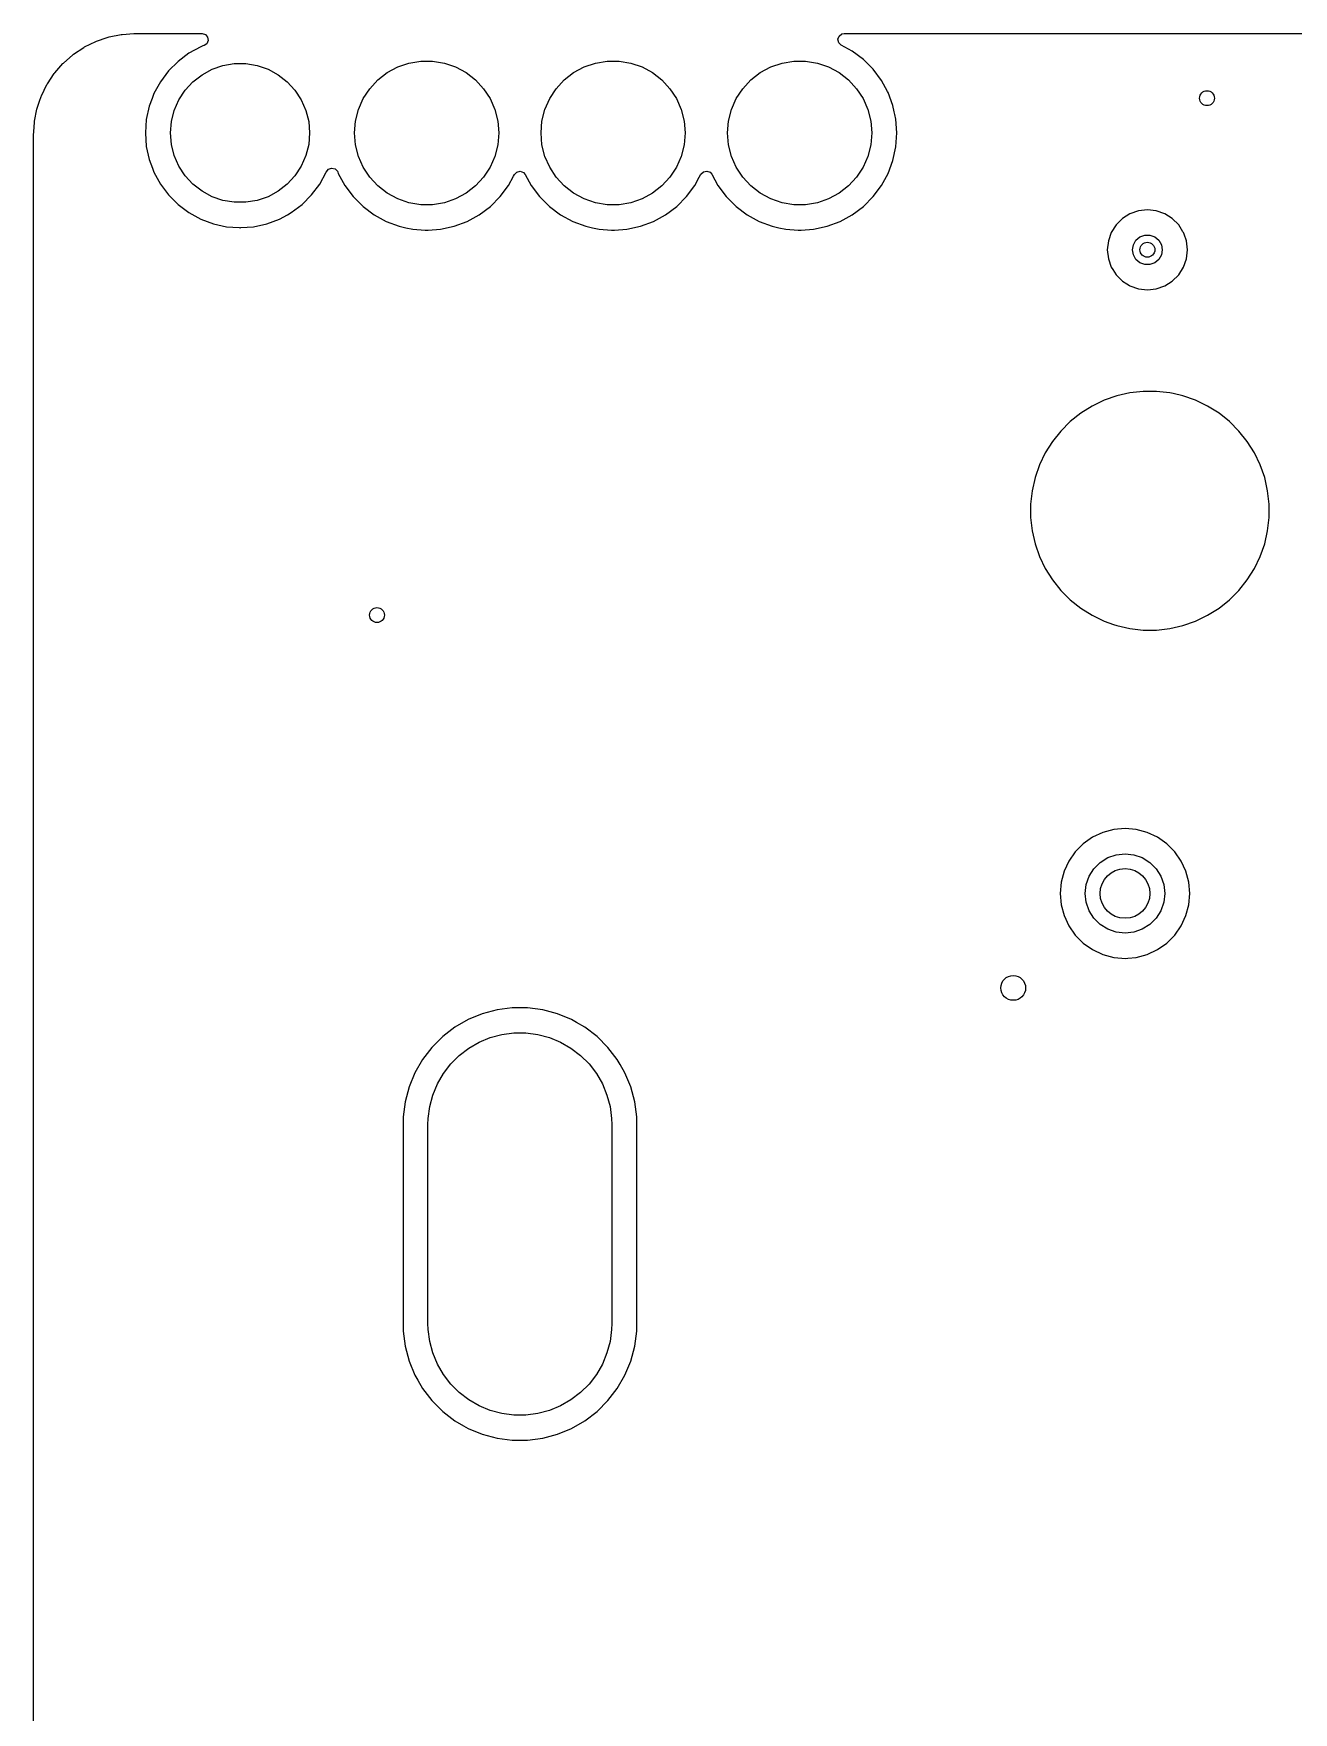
# Model space of a CAD drawing. Extents: x 280 to 530, y -238 to -79.
# Drawn here: x 280.05 to 305.4, y -140.44 to -106.66 of the extents above; entities that cross this region are included whole.
import ezdxf

# ---------------------------------------------------------------- set-up
doc = ezdxf.new("R2010")
doc.units = 0
doc.layers.add('BLACK', color=7, linetype='CONTINUOUS')

msp = doc.modelspace()

# ---------------------------------------------------------------- linework, layer by layer
at = {"layer": 'BLACK', "linetype": 'CONTINUOUS'}
for p, q in [((281.554445, -106.732606), (281.570107, -106.728409)), ((281.570107, -106.728409), (281.815829, -106.679531)), ((281.815829, -106.679531), (281.831883, -106.677417)), ((281.831883, -106.677417), (282.064848, -106.662148)), ((282.064848, -106.662148), (282.085958, -106.660765)), ((282.085958, -106.660765), (282.094067, -106.6605)), ((282.094067, -106.6605), (282.155892, -106.6605)), ((282.155892, -106.6605), (283.440255, -106.6605)), ((283.440255, -106.6605), (283.507294, -106.680185)), ((283.507294, -106.680185), (283.553049, -106.732989)), ((296.235242, -106.775654), (296.259659, -106.710189)), ((296.259659, -106.710189), (296.315593, -106.668318)), ((296.315593, -106.668318), (296.358926, -106.6605)), ((296.358926, -106.6605), (308.632266, -106.6605)), ((280.855176, -107.077448), (281.063498, -106.938252)), ((281.063498, -106.938252), (281.077533, -106.930149)), ((281.077533, -106.930149), (281.302239, -106.819336)), ((281.302239, -106.819336), (281.317205, -106.813138)), ((281.317205, -106.813138), (281.529225, -106.741167)), ((281.529225, -106.741167), (281.554445, -106.732606)), ((283.174891, -107.05711), (282.957259, -107.220028)), ((283.174892, -107.057109), (283.174891, -107.05711)), ((283.413481, -106.92683), (283.174892, -107.057109)), ((283.413485, -106.926828), (283.413481, -106.92683)), ((283.458582, -106.910008), (283.413485, -106.926828)), ((283.483589, -106.900681), (283.458582, -106.910008)), ((283.533968, -106.865703), (283.483589, -106.900681)), ((283.562993, -106.802147), (283.533968, -106.865703)), ((283.553049, -106.732989), (283.562993, -106.802147)), ((296.250094, -106.843927), (296.235242, -106.775654)), ((296.299499, -106.893332), (296.250094, -106.843927)), ((296.522207, -107.01494), (296.299499, -106.893332)), ((296.522215, -107.014945), (296.522207, -107.01494)), ((296.74556, -107.182138), (296.522215, -107.014945)), ((280.477305, -107.452331), (280.642502, -107.26396)), ((280.642502, -107.26396), (280.65396, -107.252502)), ((280.65396, -107.252502), (280.842331, -107.087305)), ((280.842331, -107.087305), (280.855176, -107.077448)), ((282.957247, -107.220038), (282.765038, -107.412247)), ((282.957259, -107.220028), (282.957247, -107.220038)), ((283.439273, -107.487967), (283.642626, -107.377917)), ((283.642626, -107.377917), (283.86132, -107.30284)), ((283.86132, -107.30284), (284.089389, -107.264782)), ((284.089389, -107.264782), (284.320611, -107.264782)), ((284.320611, -107.264782), (284.54868, -107.30284)), ((284.54868, -107.30284), (284.767374, -107.377917)), ((284.767374, -107.377917), (284.970727, -107.487967)), ((287.166925, -107.446109), (287.377542, -107.332129)), ((287.377542, -107.332129), (287.604046, -107.25437)), ((287.604046, -107.25437), (287.84026, -107.214952)), ((287.84026, -107.214952), (288.07974, -107.214952)), ((288.07974, -107.214952), (288.315954, -107.25437)), ((288.315954, -107.25437), (288.542458, -107.332129)), ((288.542458, -107.332129), (288.753075, -107.446109)), ((290.916925, -107.446109), (291.127542, -107.332129)), ((291.127542, -107.332129), (291.354046, -107.25437)), ((291.354046, -107.25437), (291.59026, -107.214952)), ((291.59026, -107.214952), (291.82974, -107.214952)), ((291.82974, -107.214952), (292.065954, -107.25437)), ((292.065954, -107.25437), (292.292458, -107.332129)), ((292.292458, -107.332129), (292.503075, -107.446109)), ((294.671925, -107.446109), (294.882542, -107.332129)), ((294.882542, -107.332129), (295.109046, -107.25437)), ((295.109046, -107.25437), (295.34526, -107.214952)), ((295.34526, -107.214952), (295.58474, -107.214952)), ((295.58474, -107.214952), (295.820954, -107.25437)), ((295.820954, -107.25437), (296.047458, -107.332129)), ((296.047458, -107.332129), (296.258075, -107.446109)), ((296.745578, -107.182154), (296.74556, -107.182138)), ((296.942845, -107.379421), (296.745578, -107.182154)), ((296.942861, -107.379439), (296.942845, -107.379421)), ((297.110054, -107.602784), (296.942861, -107.379439)), ((280.209336, -107.912239), (280.320149, -107.687533)), ((280.320149, -107.687533), (280.328252, -107.673498)), ((280.328252, -107.673498), (280.467448, -107.465176)), ((280.467448, -107.465176), (280.477305, -107.452331)), ((282.602109, -107.629892), (282.47183, -107.86848)), ((282.60211, -107.629891), (282.602109, -107.629892)), ((282.765028, -107.412259), (282.60211, -107.629891)), ((282.765038, -107.412247), (282.765028, -107.412259)), ((283.100203, -107.800102), (283.256806, -107.629987)), ((283.256806, -107.629987), (283.439273, -107.487967)), ((284.970727, -107.487967), (285.153194, -107.629987)), ((285.153194, -107.629987), (285.309797, -107.800102)), ((286.815746, -107.769392), (286.977942, -107.5932)), ((286.977942, -107.5932), (287.166925, -107.446109)), ((288.753075, -107.446109), (288.942058, -107.5932)), ((288.942058, -107.5932), (289.104254, -107.769392)), ((290.565746, -107.769392), (290.727942, -107.5932)), ((290.727942, -107.5932), (290.916925, -107.446109)), ((292.503075, -107.446109), (292.692058, -107.5932)), ((292.692058, -107.5932), (292.854254, -107.769392)), ((294.320746, -107.769392), (294.482942, -107.5932)), ((294.482942, -107.5932), (294.671925, -107.446109)), ((296.258075, -107.446109), (296.447058, -107.5932)), ((296.447058, -107.5932), (296.609254, -107.769392)), ((297.110059, -107.602792), (297.110054, -107.602784)), ((297.231167, -107.824585), (297.110059, -107.602792)), ((280.122606, -108.164445), (280.17055, -108.023206)), ((280.17055, -108.023206), (280.203138, -107.927205)), ((280.203138, -107.927205), (280.209336, -107.912239)), ((282.436045, -107.964425), (282.376825, -108.123199)), ((282.47183, -107.86848), (282.436045, -107.964425)), ((282.880856, -108.205421), (282.973737, -107.993674)), ((282.973737, -107.993674), (283.100203, -107.800102)), ((285.309797, -107.800102), (285.436263, -107.993674)), ((285.436263, -107.993674), (285.529144, -108.205421)), ((286.588565, -108.189186), (286.684763, -107.969876)), ((286.684763, -107.969876), (286.815746, -107.769392)), ((289.104254, -107.769392), (289.235237, -107.969876)), ((289.235237, -107.969876), (289.331435, -108.189186)), ((290.338565, -108.189186), (290.434763, -107.969876)), ((290.434763, -107.969876), (290.565746, -107.769392)), ((292.854254, -107.769392), (292.985237, -107.969876)), ((292.985237, -107.969876), (293.081435, -108.189186)), ((294.093565, -108.189186), (294.189763, -107.969876)), ((294.189763, -107.969876), (294.320746, -107.769392)), ((296.609254, -107.769392), (296.740237, -107.969876)), ((296.740237, -107.969876), (296.836435, -108.189186)), ((297.243769, -107.847663), (297.231167, -107.824585)), ((297.341271, -108.109077), (297.243769, -107.847663)), ((280.069531, -108.425829), (280.118409, -108.180107)), ((280.118409, -108.180107), (280.122606, -108.164445)), ((282.319039, -108.388839), (282.299645, -108.659998)), ((282.31904, -108.388832), (282.319039, -108.388839)), ((282.376823, -108.123206), (282.31904, -108.388832)), ((282.376824, -108.123202), (282.376823, -108.123206)), ((282.376825, -108.123199), (282.376824, -108.123202)), ((282.824094, -108.429568), (282.880856, -108.205421)), ((285.529144, -108.205421), (285.585906, -108.429568)), ((286.529776, -108.421338), (286.588565, -108.189186)), ((289.331435, -108.189186), (289.390224, -108.421338)), ((290.279776, -108.421338), (290.338565, -108.189186)), ((293.081435, -108.189186), (293.140224, -108.421338)), ((294.034776, -108.421338), (294.093565, -108.189186)), ((296.836435, -108.189186), (296.895224, -108.421338)), ((297.368084, -108.232334), (297.341271, -108.109077)), ((297.380374, -108.288832), (297.368084, -108.232334)), ((297.400578, -108.381706), (297.380374, -108.288832)), ((297.420482, -108.66), (297.400578, -108.381706)), ((280.0505, -108.704066), (280.050765, -108.695957)), ((280.0505, -111.009996), (280.0505, -108.704066)), ((280.050765, -108.695957), (280.054819, -108.634108)), ((280.054819, -108.634108), (280.067417, -108.441883)), ((280.067417, -108.441883), (280.069531, -108.425829)), ((282.299645, -108.659998), (282.299645, -108.660001)), ((282.299645, -108.660001), (282.319039, -108.93116)), ((282.805, -108.66), (282.824094, -108.429568)), ((282.824094, -108.890432), (282.805, -108.66)), ((285.585906, -108.429568), (285.605, -108.66)), ((285.605, -108.66), (285.585906, -108.890432)), ((286.51, -108.66), (286.529776, -108.421338)), ((286.529776, -108.898662), (286.51, -108.66)), ((289.390224, -108.421338), (289.41, -108.66)), ((289.41, -108.66), (289.390224, -108.898662)), ((290.26, -108.66), (290.279776, -108.421338)), ((290.279776, -108.898662), (290.26, -108.66)), ((293.140224, -108.421338), (293.16, -108.66)), ((293.16, -108.66), (293.140224, -108.898662)), ((294.015, -108.66), (294.034776, -108.421338)), ((294.034776, -108.898662), (294.015, -108.66)), ((296.895224, -108.421338), (296.915, -108.66)), ((296.915, -108.66), (296.895224, -108.898662)), ((297.400578, -108.938294), (297.420482, -108.66)), ((282.319039, -108.93116), (282.31904, -108.931167)), ((282.31904, -108.931167), (282.376823, -109.196793)), ((282.880856, -109.114579), (282.824094, -108.890432)), ((285.585906, -108.890432), (285.529144, -109.114579)), ((286.588565, -109.130814), (286.529776, -108.898662)), ((289.390224, -108.898662), (289.331435, -109.130814)), ((290.338565, -109.130814), (290.279776, -108.898662)), ((293.140224, -108.898662), (293.081435, -109.130814)), ((294.093565, -109.130814), (294.034776, -108.898662)), ((296.895224, -108.898662), (296.836435, -109.130814)), ((297.341271, -109.210923), (297.400578, -108.938294)), ((282.376823, -109.196793), (282.376825, -109.196801)), ((282.376825, -109.196801), (282.440394, -109.367236)), ((282.440394, -109.367236), (282.47183, -109.451519)), ((282.973737, -109.326326), (282.880856, -109.114579)), ((283.100203, -109.519898), (282.973737, -109.326326)), ((285.436263, -109.326326), (285.309797, -109.519898)), ((285.529144, -109.114579), (285.436263, -109.326326)), ((285.939636, -109.447587), (285.981505, -109.391654)), ((285.981505, -109.391654), (286.046969, -109.367236)), ((286.046969, -109.367236), (286.115243, -109.382087)), ((286.115243, -109.382087), (286.164649, -109.431491)), ((286.164649, -109.431491), (286.172, -109.447587)), ((286.684763, -109.350124), (286.588565, -109.130814)), ((286.815746, -109.550608), (286.684763, -109.350124)), ((289.235237, -109.350124), (289.104254, -109.550608)), ((289.331435, -109.130814), (289.235237, -109.350124)), ((289.775573, -109.446009), (289.843846, -109.431157)), ((289.843846, -109.431157), (289.90931, -109.455574)), ((290.434763, -109.350124), (290.338565, -109.130814)), ((290.565746, -109.550608), (290.434763, -109.350124)), ((292.985237, -109.350124), (292.854254, -109.550608)), ((293.081435, -109.130814), (292.985237, -109.350124)), ((293.528073, -109.441431), (293.596346, -109.426579)), ((293.596346, -109.426579), (293.661811, -109.450996)), ((294.189763, -109.350124), (294.093565, -109.130814)), ((294.320746, -109.550608), (294.189763, -109.350124)), ((296.740237, -109.350124), (296.609254, -109.550608)), ((296.836435, -109.130814), (296.740237, -109.350124)), ((297.243769, -109.472337), (297.341271, -109.210923)), ((282.47183, -109.451519), (282.602109, -109.690107)), ((282.602109, -109.690107), (282.60211, -109.690108)), ((282.60211, -109.690108), (282.602113, -109.690113)), ((282.602113, -109.690113), (282.765029, -109.907742)), ((283.256806, -109.690013), (283.100203, -109.519898)), ((283.439273, -109.832033), (283.256806, -109.690013)), ((285.153194, -109.690013), (284.970727, -109.832033)), ((285.309797, -109.519898), (285.153194, -109.690013)), ((285.644971, -109.907742), (285.807887, -109.690113)), ((285.807887, -109.690113), (285.938172, -109.451513)), ((285.938172, -109.451513), (285.939636, -109.447587)), ((286.172, -109.447587), (286.181231, -109.472338)), ((286.181231, -109.472338), (286.181233, -109.472342)), ((286.181233, -109.472342), (286.31494, -109.717207)), ((286.31494, -109.717207), (286.314945, -109.717215)), ((286.314945, -109.717215), (286.482138, -109.94056)), ((286.977942, -109.7268), (286.815746, -109.550608)), ((287.166925, -109.873891), (286.977942, -109.7268)), ((288.942058, -109.7268), (288.753075, -109.873891)), ((289.104254, -109.550608), (288.942058, -109.7268)), ((289.437855, -109.940568), (289.605056, -109.717213)), ((289.605056, -109.717213), (289.707375, -109.529828)), ((289.707375, -109.529828), (289.726168, -109.495414)), ((289.726168, -109.495414), (289.775573, -109.446009)), ((289.90931, -109.455574), (289.943832, -109.495414)), ((289.943832, -109.495414), (290.06494, -109.717207)), ((290.06494, -109.717207), (290.064945, -109.717215)), ((290.064945, -109.717215), (290.232138, -109.94056)), ((290.727942, -109.7268), (290.565746, -109.550608)), ((290.916925, -109.873891), (290.727942, -109.7268)), ((292.692058, -109.7268), (292.503075, -109.873891)), ((292.854254, -109.550608), (292.692058, -109.7268)), ((293.187855, -109.940568), (293.355056, -109.717213)), ((293.355056, -109.717213), (293.445533, -109.551518)), ((293.445533, -109.551518), (293.478668, -109.490836)), ((293.478668, -109.490836), (293.528073, -109.441431)), ((293.661811, -109.450996), (293.696332, -109.490836)), ((293.696332, -109.490836), (293.81994, -109.717207)), ((293.81994, -109.717207), (293.819945, -109.717215)), ((293.819945, -109.717215), (293.987138, -109.94056)), ((294.482942, -109.7268), (294.320746, -109.550608)), ((294.671925, -109.873891), (294.482942, -109.7268)), ((296.447058, -109.7268), (296.258075, -109.873891)), ((296.609254, -109.550608), (296.447058, -109.7268)), ((296.942855, -109.940568), (297.110056, -109.717213)), ((297.110056, -109.717213), (297.243769, -109.472337)), ((282.765029, -109.907742), (282.765033, -109.907746)), ((282.765033, -109.907746), (282.765038, -109.907752)), ((282.765038, -109.907752), (282.957247, -110.099961)), ((282.957247, -110.099961), (282.957253, -110.099966)), ((282.957253, -110.099966), (282.957258, -110.099971)), ((282.957258, -110.099971), (283.174887, -110.262887)), ((283.642626, -109.942083), (283.439273, -109.832033)), ((283.86132, -110.01716), (283.642626, -109.942083)), ((284.089389, -110.055218), (283.86132, -110.01716)), ((284.320611, -110.055218), (284.089389, -110.055218)), ((284.54868, -110.01716), (284.320611, -110.055218)), ((284.767374, -109.942083), (284.54868, -110.01716)), ((284.970727, -109.832033), (284.767374, -109.942083)), ((285.235113, -110.262887), (285.452742, -110.099971)), ((285.452742, -110.099971), (285.644971, -109.907742)), ((286.482138, -109.94056), (286.482154, -109.940578)), ((286.482154, -109.940578), (286.679421, -110.137845)), ((287.377542, -109.987871), (287.166925, -109.873891)), ((287.604046, -110.06563), (287.377542, -109.987871)), ((287.84026, -110.105048), (287.604046, -110.06563)), ((288.07974, -110.105048), (287.84026, -110.105048)), ((288.315954, -110.06563), (288.07974, -110.105048)), ((288.542458, -109.987871), (288.315954, -110.06563)), ((288.753075, -109.873891), (288.542458, -109.987871)), ((289.240568, -110.137855), (289.437855, -109.940568)), ((290.232138, -109.94056), (290.232154, -109.940578)), ((290.232154, -109.940578), (290.429421, -110.137845)), ((291.127542, -109.987871), (290.916925, -109.873891)), ((291.354046, -110.06563), (291.127542, -109.987871)), ((291.59026, -110.105048), (291.354046, -110.06563)), ((291.82974, -110.105048), (291.59026, -110.105048)), ((292.065954, -110.06563), (291.82974, -110.105048)), ((292.292458, -109.987871), (292.065954, -110.06563)), ((292.503075, -109.873891), (292.292458, -109.987871)), ((292.990568, -110.137855), (293.187855, -109.940568)), ((293.987138, -109.94056), (293.987154, -109.940578)), ((293.987154, -109.940578), (294.184421, -110.137845)), ((294.882542, -109.987871), (294.671925, -109.873891)), ((295.109046, -110.06563), (294.882542, -109.987871)), ((295.34526, -110.105048), (295.109046, -110.06563)), ((295.58474, -110.105048), (295.34526, -110.105048)), ((295.820954, -110.06563), (295.58474, -110.105048)), ((296.047458, -109.987871), (295.820954, -110.06563)), ((296.258075, -109.873891), (296.047458, -109.987871)), ((296.745568, -110.137855), (296.942855, -109.940568)), ((283.174887, -110.262887), (283.174891, -110.262889)), ((283.174891, -110.262889), (283.174892, -110.26289)), ((283.174892, -110.26289), (283.413481, -110.393169)), ((283.413481, -110.393169), (283.41348, -110.393169)), ((283.41348, -110.393169), (283.413484, -110.39317)), ((283.413484, -110.39317), (283.413487, -110.393172)), ((283.413487, -110.393172), (283.668199, -110.488175)), ((284.741801, -110.488175), (284.996513, -110.393172)), ((284.996513, -110.393172), (284.996517, -110.393169)), ((284.996517, -110.393169), (284.996519, -110.393169)), ((284.996519, -110.393169), (285.157886, -110.305056)), ((285.157886, -110.305056), (285.235113, -110.262887)), ((286.679421, -110.137845), (286.679439, -110.137861)), ((286.679439, -110.137861), (286.902784, -110.305054)), ((286.902784, -110.305054), (286.902792, -110.305059)), ((286.902792, -110.305059), (287.147657, -110.438766)), ((287.147657, -110.438766), (287.147661, -110.438768)), ((287.147661, -110.438768), (287.147663, -110.438769)), ((287.147663, -110.438769), (287.409077, -110.536271)), ((288.510923, -110.536271), (288.772337, -110.438769)), ((288.772337, -110.438769), (289.017213, -110.305056)), ((289.017213, -110.305056), (289.240568, -110.137855)), ((290.429421, -110.137845), (290.429439, -110.137861)), ((290.429439, -110.137861), (290.652784, -110.305054)), ((290.652784, -110.305054), (290.652792, -110.305059)), ((290.652792, -110.305059), (290.897657, -110.438766)), ((290.897657, -110.438766), (290.897661, -110.438768)), ((290.897661, -110.438768), (290.897663, -110.438769)), ((290.897663, -110.438769), (291.159077, -110.536271)), ((292.260923, -110.536271), (292.522337, -110.438769)), ((292.522337, -110.438769), (292.767213, -110.305056)), ((292.767213, -110.305056), (292.990568, -110.137855)), ((294.184421, -110.137845), (294.184439, -110.137861)), ((294.184439, -110.137861), (294.407784, -110.305054)), ((294.407784, -110.305054), (294.407792, -110.305059)), ((294.407792, -110.305059), (294.652657, -110.438766)), ((294.652657, -110.438766), (294.652661, -110.438768)), ((294.652661, -110.438768), (294.652663, -110.438769)), ((294.652663, -110.438769), (294.914077, -110.536271)), ((296.015923, -110.536271), (296.277337, -110.438769)), ((296.277337, -110.438769), (296.522213, -110.305056)), ((296.522213, -110.305056), (296.745568, -110.137855)), ((301.957737, -110.380184), (301.830184, -110.507737)), ((302.110476, -110.284211), (301.957737, -110.380184)), ((302.280745, -110.224631), (302.110476, -110.284211)), ((302.28075, -110.22463), (302.280745, -110.224631)), ((302.459996, -110.204435), (302.28075, -110.22463)), ((302.460004, -110.204435), (302.459996, -110.204435)), ((302.639249, -110.22463), (302.460004, -110.204435)), ((302.639254, -110.224631), (302.639249, -110.22463)), ((302.809523, -110.284211), (302.639254, -110.224631)), ((302.962262, -110.380184), (302.809523, -110.284211)), ((303.089815, -110.507737), (302.962262, -110.380184)), ((283.668199, -110.488175), (283.93384, -110.545961)), ((283.93384, -110.545961), (284.185605, -110.563967)), ((284.185605, -110.563967), (284.204999, -110.565355)), ((284.204999, -110.565355), (284.205, -110.565355)), ((284.205, -110.565355), (284.205001, -110.565355)), ((284.205001, -110.565355), (284.2231, -110.56406)), ((284.2231, -110.56406), (284.47616, -110.545961)), ((284.47616, -110.545961), (284.741801, -110.488175)), ((287.409077, -110.536271), (287.542774, -110.565355)), ((287.542774, -110.565355), (287.6817, -110.595577)), ((287.6817, -110.595577), (287.681702, -110.595577)), ((287.681702, -110.595577), (287.681706, -110.595578)), ((287.681706, -110.595578), (287.929014, -110.613265)), ((287.929014, -110.613265), (287.959999, -110.615482)), ((287.959999, -110.615482), (287.96, -110.615482)), ((287.96, -110.615482), (287.960001, -110.615482)), ((287.960001, -110.615482), (287.987881, -110.613487)), ((287.987881, -110.613487), (288.238294, -110.595578)), ((288.238294, -110.595578), (288.510923, -110.536271)), ((291.159077, -110.536271), (291.292774, -110.565355)), ((291.292774, -110.565355), (291.4317, -110.595577)), ((291.4317, -110.595577), (291.431702, -110.595577)), ((291.431702, -110.595577), (291.431706, -110.595578)), ((291.431706, -110.595578), (291.679014, -110.613265)), ((291.679014, -110.613265), (291.709999, -110.615482)), ((291.709999, -110.615482), (291.71, -110.615482)), ((291.71, -110.615482), (291.710001, -110.615482)), ((291.710001, -110.615482), (291.737881, -110.613487)), ((291.737881, -110.613487), (291.988294, -110.595578)), ((291.988294, -110.595578), (292.260923, -110.536271)), ((294.914077, -110.536271), (295.047774, -110.565355)), ((295.047774, -110.565355), (295.1867, -110.595577)), ((295.1867, -110.595577), (295.186702, -110.595577)), ((295.186702, -110.595577), (295.186706, -110.595578)), ((295.186706, -110.595578), (295.434014, -110.613265)), ((295.434014, -110.613265), (295.464999, -110.615482)), ((295.464999, -110.615482), (295.465, -110.615482)), ((295.465, -110.615482), (295.465001, -110.615482)), ((295.465001, -110.615482), (295.492881, -110.613487)), ((295.492881, -110.613487), (295.743294, -110.595578)), ((295.743294, -110.595578), (296.015923, -110.536271)), ((301.734211, -110.660476), (301.674631, -110.830745)), ((301.830184, -110.507737), (301.734211, -110.660476)), ((302.230187, -110.817164), (302.31, -110.750192)), ((302.31, -110.750192), (302.407906, -110.714558)), ((302.407906, -110.714558), (302.512094, -110.714558)), ((302.512094, -110.714558), (302.61, -110.750192)), ((302.61, -110.750192), (302.689813, -110.817164)), ((303.176667, -110.645961), (303.089815, -110.507737)), ((303.185789, -110.660478), (303.176667, -110.645961)), ((303.198071, -110.695578), (303.185789, -110.660478)), ((303.245368, -110.830745), (303.198071, -110.695578)), ((280.0505, -112.059996), (280.0505, -111.009996)), ((301.67463, -110.83075), (301.654435, -111.009996)), ((301.654435, -111.009996), (301.654435, -111.010003)), ((301.654435, -111.010003), (301.67463, -111.189249)), ((301.674631, -110.830745), (301.67463, -110.83075)), ((302.16, -111.01), (302.178092, -110.907394)), ((302.178092, -111.112606), (302.16, -111.01)), ((302.178092, -110.907394), (302.230187, -110.817164)), ((302.230187, -111.202836), (302.178092, -111.112606)), ((302.689813, -110.817164), (302.741908, -110.907394)), ((302.741908, -111.112606), (302.689813, -111.202836)), ((302.741908, -110.907394), (302.76, -111.01)), ((302.76, -111.01), (302.741908, -111.112606)), ((303.245369, -110.83075), (303.245368, -110.830745)), ((303.265565, -111.009996), (303.245369, -110.83075)), ((303.245369, -111.189249), (303.265565, -111.010003)), ((303.265565, -111.010003), (303.265565, -111.009996)), ((301.67463, -111.189249), (301.674631, -111.189254)), ((301.674631, -111.189254), (301.734211, -111.359523)), ((301.734211, -111.359523), (301.764507, -111.407738)), ((301.764507, -111.407738), (301.830184, -111.512262)), ((302.31, -111.269808), (302.230187, -111.202836)), ((302.407906, -111.305442), (302.31, -111.269808)), ((302.512094, -111.305442), (302.407906, -111.305442)), ((302.61, -111.269808), (302.512094, -111.305442)), ((302.689813, -111.202836), (302.61, -111.269808)), ((303.089816, -111.512262), (303.185789, -111.359522)), ((303.185789, -111.359522), (303.245368, -111.189255)), ((303.245368, -111.189255), (303.245369, -111.189249)), ((301.830184, -111.512262), (301.957738, -111.639816)), ((301.957738, -111.639816), (302.04808, -111.696582)), ((302.04808, -111.696582), (302.10245, -111.730745)), ((302.10245, -111.730745), (302.110478, -111.735789)), ((302.110478, -111.735789), (302.280745, -111.795368)), ((302.280745, -111.795368), (302.28075, -111.795369)), ((302.28075, -111.795369), (302.459996, -111.815565)), ((302.460004, -111.815565), (302.639249, -111.795369)), ((302.639249, -111.795369), (302.639252, -111.795368)), ((302.639252, -111.795368), (302.639255, -111.795368)), ((302.639255, -111.795368), (302.809522, -111.735789)), ((302.809522, -111.735789), (302.962262, -111.639816)), ((302.962262, -111.639816), (303.089816, -111.512262)), ((280.0505, -116.125186), (280.0505, -112.059996)), ((302.459996, -111.815565), (302.46, -111.815565)), ((302.46, -111.815565), (302.460004, -111.815565)), ((301.347005, -114.155714), (301.118712, -114.299161)), ((301.589917, -114.038734), (301.347005, -114.155714)), ((301.844397, -113.949687), (301.589917, -114.038734)), ((301.844405, -113.949684), (301.844397, -113.949687)), ((302.107268, -113.889688), (301.844405, -113.949684)), ((302.10728, -113.889686), (302.107268, -113.889688)), ((302.375186, -113.8595), (302.10728, -113.889686)), ((302.375191, -113.8595), (302.375186, -113.8595)), ((302.644809, -113.8595), (302.375191, -113.8595)), ((302.644813, -113.8595), (302.644809, -113.8595)), ((302.912719, -113.889686), (302.644813, -113.8595)), ((302.912728, -113.889687), (302.912719, -113.889686)), ((302.912732, -113.889688), (302.912728, -113.889687)), ((302.978446, -113.904687), (302.912732, -113.889688)), ((303.175594, -113.949684), (302.978446, -113.904687)), ((303.175602, -113.949687), (303.175594, -113.949684)), ((303.430082, -114.038734), (303.175602, -113.949687)), ((303.672994, -114.155714), (303.430082, -114.038734)), ((303.672997, -114.155716), (303.672994, -114.155714)), ((303.901289, -114.299162), (303.672997, -114.155716)), ((300.907915, -114.467265), (300.717265, -114.657915)), ((301.118712, -114.299161), (300.907915, -114.467265)), ((304.112085, -114.467266), (303.901289, -114.299162)), ((304.302734, -114.657915), (304.112085, -114.467266)), ((300.717265, -114.657915), (300.549161, -114.868712)), ((304.470838, -114.868711), (304.302734, -114.657915)), ((300.405714, -115.097005), (300.288734, -115.339917)), ((300.549161, -114.868712), (300.405714, -115.097005)), ((304.614284, -115.097003), (304.470838, -114.868711)), ((304.731267, -115.339921), (304.614284, -115.097003)), ((300.288734, -115.339917), (300.199687, -115.594397)), ((304.820316, -115.594409), (304.731267, -115.339921)), ((300.199684, -115.594405), (300.139688, -115.857268)), ((300.199687, -115.594397), (300.199684, -115.594405)), ((304.880312, -115.857268), (304.820316, -115.594409)), ((280.0505, -123.959998), (280.0505, -116.125186)), ((300.139686, -115.85728), (300.1095, -116.125186)), ((300.1095, -116.125186), (300.1095, -116.394813)), ((300.139688, -115.857268), (300.139686, -115.85728)), ((304.9105, -116.125191), (304.880312, -115.857268)), ((304.9105, -116.175186), (304.9105, -116.125191)), ((304.9105, -116.394809), (304.9105, -116.175186)), ((300.1095, -116.394813), (300.139686, -116.662719)), ((304.880312, -116.662732), (304.9105, -116.394809)), ((300.139686, -116.662719), (300.139688, -116.662731)), ((300.139688, -116.662731), (300.199684, -116.925594)), ((304.820316, -116.925591), (304.880312, -116.662732)), ((300.199684, -116.925594), (300.199687, -116.925602)), ((300.199687, -116.925602), (300.288734, -117.180082)), ((300.288734, -117.180082), (300.405714, -117.422994)), ((304.614284, -117.422997), (304.731267, -117.180079)), ((304.731267, -117.180079), (304.820316, -116.925591)), ((300.405714, -117.422994), (300.405716, -117.422997)), ((300.405716, -117.422997), (300.549162, -117.651289)), ((304.470838, -117.651289), (304.614284, -117.422997)), ((300.549162, -117.651289), (300.717266, -117.862085)), ((300.717266, -117.862085), (300.907915, -118.052734)), ((304.112085, -118.052734), (304.302734, -117.862085)), ((304.302734, -117.862085), (304.470838, -117.651289)), ((300.907915, -118.052734), (301.118711, -118.220838)), ((303.901289, -118.220838), (304.112085, -118.052734)), ((301.118711, -118.220838), (301.347003, -118.364284)), ((301.347003, -118.364284), (301.589921, -118.481267)), ((301.589921, -118.481267), (301.781049, -118.548145)), ((301.781049, -118.548145), (301.844397, -118.570312)), ((303.175591, -118.570316), (303.430079, -118.481267)), ((303.430079, -118.481267), (303.672997, -118.364284)), ((303.672997, -118.364284), (303.901289, -118.220838)), ((301.844397, -118.570312), (301.844405, -118.570315)), ((301.844405, -118.570315), (301.844408, -118.570315)), ((301.844408, -118.570315), (301.844409, -118.570316)), ((301.844409, -118.570316), (302.107268, -118.630312)), ((302.107268, -118.630312), (302.375187, -118.660499)), ((302.375187, -118.660499), (302.375188, -118.6605)), ((302.375188, -118.6605), (302.375191, -118.6605)), ((302.375191, -118.6605), (302.644812, -118.6605)), ((302.644812, -118.660499), (302.912732, -118.630312)), ((302.644812, -118.6605), (302.644812, -118.660499)), ((302.912732, -118.630312), (303.175591, -118.570316)), ((301.357265, -122.829432), (301.170858, -122.959954)), ((301.357267, -122.829431), (301.357265, -122.829432)), ((301.563502, -122.733261), (301.357267, -122.829431)), ((301.563511, -122.733258), (301.563502, -122.733261)), ((301.783302, -122.674366), (301.563511, -122.733258)), ((301.783313, -122.674364), (301.783302, -122.674366)), ((302.009998, -122.654532), (301.783313, -122.674364)), ((302.010002, -122.654532), (302.009998, -122.654532)), ((302.236686, -122.674364), (302.010002, -122.654532)), ((302.236691, -122.674364), (302.236686, -122.674364)), ((302.236692, -122.674365), (302.236691, -122.674364)), ((302.236693, -122.674365), (302.236692, -122.674365)), ((302.236697, -122.674366), (302.236693, -122.674365)), ((302.456488, -122.733258), (302.236697, -122.674366)), ((302.456497, -122.733261), (302.456488, -122.733258)), ((302.662732, -122.829431), (302.456497, -122.733261)), ((302.662734, -122.829432), (302.662732, -122.829431)), ((302.849141, -122.959954), (302.662734, -122.829432)), ((301.009954, -123.120858), (300.879432, -123.307265)), ((301.170858, -122.959954), (301.009954, -123.120858)), ((301.511208, -123.334535), (301.662893, -123.239225)), ((301.662893, -123.239225), (301.831983, -123.180058)), ((301.831983, -123.180058), (302.01, -123.16)), ((302.01, -123.16), (302.188017, -123.180058)), ((302.188017, -123.180058), (302.357107, -123.239225)), ((302.357107, -123.239225), (302.508792, -123.334535)), ((303.010045, -123.120858), (302.849141, -122.959954)), ((303.010047, -123.120861), (303.010045, -123.120858)), ((303.140568, -123.307266), (303.010047, -123.120861)), ((300.783258, -123.513511), (300.724366, -123.733302)), ((300.783261, -123.513502), (300.783258, -123.513511)), ((300.879431, -123.307267), (300.783261, -123.513502)), ((300.879432, -123.307265), (300.879431, -123.307267)), ((301.230058, -123.781983), (301.289225, -123.612893)), ((301.289225, -123.612893), (301.384535, -123.461208)), ((301.384535, -123.461208), (301.511208, -123.334535)), ((302.508792, -123.334535), (302.635465, -123.461208)), ((302.635465, -123.461208), (302.730775, -123.612893)), ((302.730775, -123.612893), (302.789942, -123.781983)), ((303.236739, -123.513504), (303.140568, -123.307266)), ((303.295635, -123.733308), (303.236739, -123.513504)), ((300.724364, -123.733313), (300.704532, -123.959998)), ((300.724366, -123.733302), (300.724364, -123.733313)), ((301.21, -123.96), (301.230058, -123.781983)), ((302.789942, -123.781983), (302.81, -123.96)), ((303.315468, -123.96), (303.295635, -123.733308)), ((280.0505, -128.455946), (280.0505, -123.959998)), ((300.704532, -123.959998), (300.704532, -123.960001)), ((300.704532, -123.960001), (300.724364, -124.186686)), ((300.724364, -124.186686), (300.724366, -124.186697)), ((300.724366, -124.186697), (300.783258, -124.406488)), ((301.230058, -124.138017), (301.21, -123.96)), ((301.289225, -124.307107), (301.230058, -124.138017)), ((302.789942, -124.138017), (302.730775, -124.307107)), ((302.81, -123.96), (302.789942, -124.138017)), ((303.236739, -124.406496), (303.295635, -124.186692)), ((303.295635, -124.186692), (303.315468, -123.96)), ((300.783258, -124.406488), (300.783261, -124.406497)), ((300.783261, -124.406497), (300.879431, -124.612732)), ((300.879431, -124.612732), (300.879432, -124.612734)), ((300.879432, -124.612734), (301.009954, -124.799141)), ((301.384535, -124.458792), (301.289225, -124.307107)), ((301.511208, -124.585465), (301.384535, -124.458792)), ((301.662893, -124.680775), (301.511208, -124.585465)), ((302.508792, -124.585465), (302.357107, -124.680775)), ((302.635465, -124.458792), (302.508792, -124.585465)), ((302.730775, -124.307107), (302.635465, -124.458792)), ((303.010047, -124.799139), (303.140568, -124.612734)), ((303.140568, -124.612734), (303.236739, -124.406496)), ((301.009954, -124.799141), (301.170858, -124.960045)), ((301.170858, -124.960045), (301.170861, -124.960047)), ((301.170861, -124.960047), (301.357266, -125.090568)), ((301.831983, -124.739942), (301.662893, -124.680775)), ((302.01, -124.76), (301.831983, -124.739942)), ((302.188017, -124.739942), (302.01, -124.76)), ((302.357107, -124.680775), (302.188017, -124.739942)), ((302.662734, -125.090568), (302.849139, -124.960047)), ((302.849139, -124.960047), (303.010047, -124.799139)), ((301.357266, -125.090568), (301.563504, -125.186739)), ((301.563504, -125.186739), (301.783308, -125.245635)), ((301.783308, -125.245635), (301.94523, -125.259801)), ((301.94523, -125.259801), (302.009998, -125.265468)), ((302.009998, -125.265468), (302.01, -125.265468)), ((302.01, -125.265468), (302.010002, -125.265468)), ((302.010002, -125.265468), (302.066673, -125.260509)), ((302.066673, -125.260509), (302.236692, -125.245635)), ((302.236692, -125.245635), (302.456496, -125.186739)), ((302.456496, -125.186739), (302.662734, -125.090568)), ((289.375457, -126.299717), (289.077837, -126.379464)), ((289.68093, -126.259501), (289.375457, -126.299717)), ((289.680934, -126.2595), (289.68093, -126.259501)), ((289.68094, -126.2595), (289.680934, -126.2595)), ((289.98906, -126.2595), (289.68094, -126.2595)), ((289.989066, -126.2595), (289.98906, -126.2595)), ((289.989069, -126.259501), (289.989066, -126.2595)), ((290.294542, -126.299717), (289.989069, -126.259501)), ((290.592162, -126.379464), (290.294542, -126.299717)), ((288.526325, -126.651441), (288.281884, -126.839007)), ((288.793162, -126.497381), (288.526325, -126.651441)), ((288.793173, -126.497376), (288.793162, -126.497381)), ((289.077837, -126.379464), (288.793173, -126.497376)), ((290.876826, -126.497376), (290.592162, -126.379464)), ((290.876837, -126.497381), (290.876826, -126.497376)), ((290.976614, -126.554988), (290.876837, -126.497381)), ((291.14367, -126.651438), (290.976614, -126.554988)), ((291.143673, -126.65144), (291.14367, -126.651438)), ((291.143674, -126.651441), (291.143673, -126.65144)), ((291.388115, -126.839007), (291.143674, -126.651441)), ((288.281877, -126.839013), (288.064013, -127.056877)), ((288.281884, -126.839007), (288.281877, -126.839013)), ((288.807195, -127.071781), (289.016766, -126.950785)), ((289.016766, -126.950785), (289.240337, -126.858179)), ((289.240337, -126.858179), (289.474083, -126.795547)), ((289.474083, -126.795547), (289.714004, -126.763961)), ((289.714004, -126.763961), (289.955996, -126.763961)), ((289.955996, -126.763961), (290.195917, -126.795547)), ((290.195917, -126.795547), (290.429663, -126.858179)), ((290.429663, -126.858179), (290.653234, -126.950785)), ((290.653234, -126.950785), (290.862805, -127.071781)), ((291.388122, -126.839013), (291.388115, -126.839007)), ((291.605986, -127.056877), (291.388122, -126.839013)), ((287.876441, -127.301325), (287.722381, -127.568162)), ((288.064007, -127.056884), (287.876441, -127.301325)), ((288.064013, -127.056877), (288.064007, -127.056884)), ((288.444096, -127.39021), (288.61521, -127.219096)), ((288.61521, -127.219096), (288.807195, -127.071781)), ((290.862805, -127.071781), (291.05479, -127.219096)), ((291.05479, -127.219096), (291.225904, -127.39021)), ((291.605991, -127.056883), (291.605986, -127.056877)), ((291.793562, -127.30133), (291.605991, -127.056883)), ((291.851294, -127.401325), (291.793562, -127.30133)), ((287.722376, -127.568173), (287.604464, -127.852837)), ((287.722381, -127.568162), (287.722376, -127.568173)), ((288.175785, -127.791766), (288.296781, -127.582195)), ((288.296781, -127.582195), (288.444096, -127.39021)), ((291.225904, -127.39021), (291.373219, -127.582195)), ((291.373219, -127.582195), (291.494215, -127.791766)), ((291.947618, -127.568162), (291.851294, -127.401325)), ((291.94762, -127.568167), (291.947618, -127.568162)), ((291.947622, -127.56817), (291.94762, -127.568167)), ((292.065535, -127.852836), (291.947622, -127.56817)), ((287.604464, -127.852837), (287.524717, -128.150457)), ((288.083179, -128.015337), (288.175785, -127.791766)), ((291.494215, -127.791766), (291.586821, -128.015337)), ((292.145282, -128.150456), (292.065535, -127.852836)), ((287.524717, -128.150457), (287.484501, -128.45593)), ((287.988961, -128.489004), (288.020547, -128.249083)), ((288.020547, -128.249083), (288.083179, -128.015337)), ((291.586821, -128.015337), (291.649453, -128.249083)), ((291.649453, -128.249083), (291.681039, -128.489004)), ((292.172335, -128.355946), (292.145282, -128.150456)), ((280.0505, -139.769995), (280.0505, -128.455946)), ((287.484501, -128.45593), (287.4845, -128.455946)), ((287.4845, -128.455946), (287.4845, -132.764053)), ((287.985, -128.61), (287.988961, -128.489004)), ((287.985, -132.61), (287.985, -128.61)), ((291.681039, -128.489004), (291.685, -128.61)), ((291.685, -128.61), (291.685, -132.61)), ((292.1855, -128.45594), (292.172335, -128.355946)), ((292.1855, -132.76406), (292.1855, -128.45594)), ((287.988961, -132.730996), (287.985, -132.61)), ((288.020547, -132.970917), (287.988961, -132.730996)), ((291.681039, -132.730996), (291.649453, -132.970917)), ((291.685, -132.61), (291.681039, -132.730996)), ((287.4845, -132.764053), (287.484501, -132.764069)), ((287.484501, -132.764069), (287.524717, -133.069542)), ((287.524717, -133.069542), (287.604464, -133.367162)), ((288.083179, -133.204663), (288.020547, -132.970917)), ((291.649453, -132.970917), (291.586821, -133.204663)), ((292.065535, -133.367164), (292.145282, -133.069544)), ((292.145282, -133.069544), (292.1855, -132.76406)), ((287.604464, -133.367162), (287.722376, -133.651826)), ((288.175785, -133.428234), (288.083179, -133.204663)), ((291.586821, -133.204663), (291.494215, -133.428234)), ((291.947622, -133.65183), (292.065535, -133.367164)), ((287.722376, -133.651826), (287.722381, -133.651837)), ((287.722381, -133.651837), (287.780113, -133.75183)), ((288.296781, -133.637805), (288.175785, -133.428234)), ((288.444096, -133.82979), (288.296781, -133.637805)), ((291.373219, -133.637805), (291.225904, -133.82979)), ((291.494215, -133.428234), (291.373219, -133.637805)), ((291.793562, -133.91867), (291.947622, -133.65183)), ((287.780113, -133.75183), (287.876438, -133.91867)), ((287.876438, -133.91867), (287.87644, -133.918673)), ((287.87644, -133.918673), (287.876441, -133.918674)), ((287.876441, -133.918674), (288.064007, -134.163115)), ((288.61521, -134.000904), (288.444096, -133.82979)), ((288.807195, -134.148219), (288.61521, -134.000904)), ((291.05479, -134.000904), (290.862805, -134.148219)), ((291.225904, -133.82979), (291.05479, -134.000904)), ((291.605991, -134.163117), (291.793562, -133.91867)), ((288.064007, -134.163115), (288.064013, -134.163122)), ((288.064013, -134.163122), (288.281877, -134.380986)), ((288.281877, -134.380986), (288.281883, -134.380991)), ((288.281883, -134.380991), (288.52633, -134.568562)), ((289.016766, -134.269215), (288.807195, -134.148219)), ((289.240337, -134.361821), (289.016766, -134.269215)), ((289.474083, -134.424453), (289.240337, -134.361821)), ((289.714004, -134.456039), (289.474083, -134.424453)), ((290.195917, -134.424453), (289.955996, -134.456039)), ((290.429663, -134.361821), (290.195917, -134.424453)), ((290.653234, -134.269215), (290.429663, -134.361821)), ((290.862805, -134.148219), (290.653234, -134.269215)), ((291.14367, -134.568562), (291.388117, -134.380991)), ((291.388117, -134.380991), (291.605991, -134.163117)), ((288.52633, -134.568562), (288.69783, -134.667578)), ((288.69783, -134.667578), (288.793162, -134.722618)), ((288.793162, -134.722618), (288.793167, -134.72262)), ((288.793167, -134.72262), (288.79317, -134.722622)), ((288.79317, -134.722622), (289.077836, -134.840535)), ((289.955996, -134.456039), (289.714004, -134.456039)), ((290.592164, -134.840535), (290.87683, -134.722622)), ((290.87683, -134.722622), (291.14367, -134.568562)), ((289.077836, -134.840535), (289.375456, -134.920282)), ((289.375456, -134.920282), (289.68094, -134.9605)), ((289.68094, -134.9605), (289.680947, -134.9605)), ((289.680947, -134.9605), (289.989053, -134.9605)), ((289.989053, -134.9605), (289.98906, -134.9605)), ((289.98906, -134.9605), (290.294544, -134.920282)), ((290.294544, -134.920282), (290.592164, -134.840535)), ((280.0505, -141.129655), (280.0505, -139.769995))]:
    msp.add_line(p, q, dxfattribs=at)
at = {"layer": 'BLACK'}
for centre, radius in [((303.66, -107.96), 0.15), ((302.46, -111.01), 0.15), ((286.96, -118.36), 0.15), ((302.01, -123.96), 0.5), ((299.76, -125.86), 0.25)]:
    msp.add_circle(centre, radius, dxfattribs=at)

doc.saveas('drawing.dxf')
